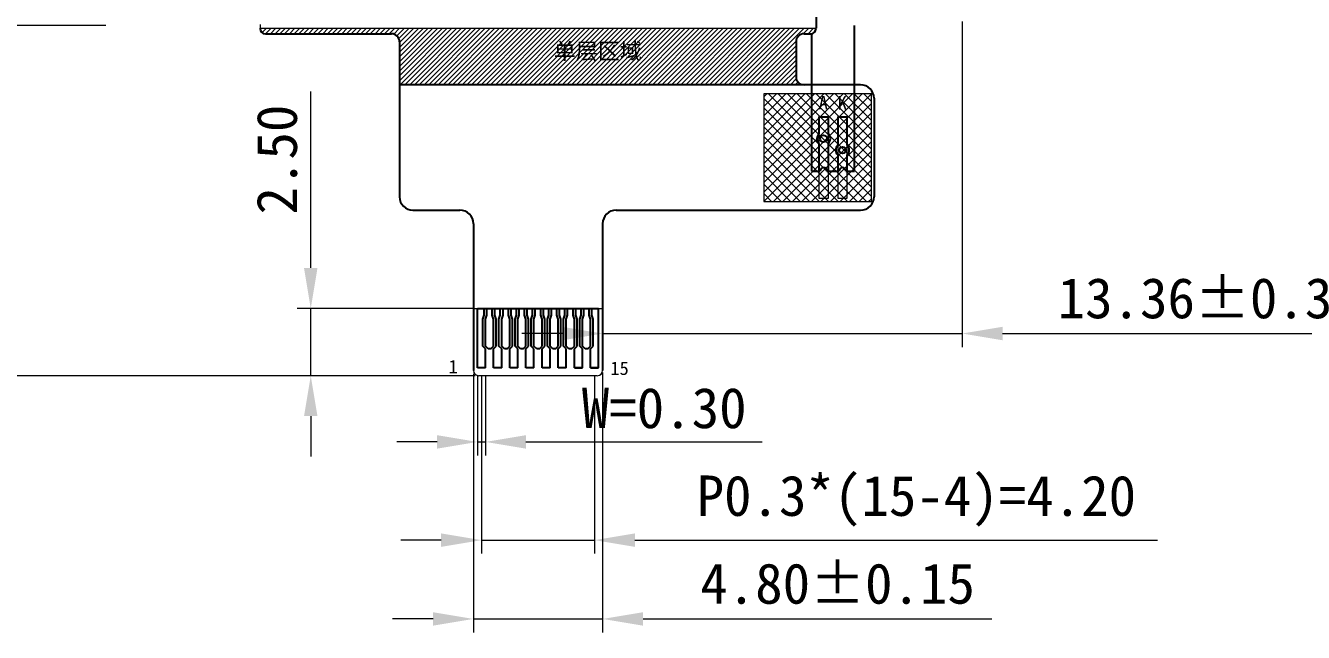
# Model space of a CAD drawing. Header units: inches. Extents: x -693 to 1914, y 285 to 699.
# Drawn here: x 1726.51 to 1773.98, y 614.2 to 636.73 of the extents above; entities that cross this region are included whole.
import ezdxf

# ---------------------------------------------------------------- set-up
doc = ezdxf.new("R2010")
doc.units = ezdxf.units.IN
doc.header["$LTSCALE"] = 0.1
doc.header["$MEASUREMENT"] = 0
doc.layers.add('3 FPC', color=30, linetype='Continuous', lineweight=0)
doc.layers.add('DIM（标注）', color=3, linetype='Continuous', lineweight=15)
doc.layers.add('FPC', color=2, linetype='Continuous')
doc.layers.add('OBJ-BEZAL', color=3, linetype='Continuous')
doc.styles.add('2', font='')
doc.styles.add('宋体', font='')
doc.styles.add('宋体_txtstyle_2.00_0_0', font='', dxfattribs={"height": 2})
doc.styles.get('2').set_extended_font_data('SimSun')
doc.styles.get('宋体').set_extended_font_data('SimSun')
doc.styles.get('宋体_txtstyle_2.00_0_0').set_extended_font_data('宋体')
doc.dimstyles.new('VP-Standard', dxfattribs={"dimtxt": 1.5, "dimasz": 1.5, "dimexe": 0.5, "dimexo": 0.3, "dimgap": 0.5, "dimtad": 1, "dimzin": 1, "dimdsep": 46, "dimtxsty": '宋体', "dimcen": 0, "dimclrd": 256, "dimclre": 256, "dimclrt": 256, "dimadec": 0, "dimazin": 0, "dimtfac": 1, "dimtmove": 0, "dimatfit": 1, "dimfxl": 0, "dimtolj": 1, "dimtzin": 0, "dimlwd": -1, "dimlwe": -1, "dimarcsym": 0})

# ---------------------------------------------------------------- blocks, each defined once
blk = doc.blocks.new('hsd1.54')
at = {"layer": 'OBJ-BEZAL', "color": 30}
blk.add_line((2725.321, 554.746), (2725.321, 553.944), dxfattribs=at)
blk = doc.blocks.new('cha')
at = {"layer": 'FPC'}
for p, q in [((2663.309, 548.907), (2663.009, 548.907)), ((2663.009, 548.907), (2663.009, 546.707)), ((2663.309, 548.907), (2663.309, 548.207)), ((2663.609, 548.907), (2663.609, 548.207)), ((2663.909, 548.907), (2663.609, 548.907)), ((2663.909, 548.907), (2663.909, 548.207)), ((2664.209, 548.907), (2664.209, 548.207)), ((2664.509, 548.907), (2664.209, 548.907)), ((2664.509, 548.907), (2664.509, 548.207)), ((2664.809, 548.907), (2664.809, 548.207)), ((2665.109, 548.907), (2664.809, 548.907)), ((2665.109, 548.907), (2665.109, 548.207)), ((2665.409, 548.907), (2665.409, 548.207)), ((2665.709, 548.907), (2665.409, 548.907)), ((2665.709, 548.907), (2665.709, 548.207)), ((2666.009, 548.907), (2666.009, 548.207)), ((2666.309, 548.907), (2666.009, 548.907)), ((2666.309, 548.907), (2666.309, 548.207)), ((2666.609, 548.907), (2666.609, 548.207)), ((2666.909, 548.907), (2666.609, 548.907)), ((2666.609, 548.907), (2666.609, 548.207)), ((2666.609, 548.907), (2666.909, 548.907)), ((2666.609, 548.907), (2666.609, 548.207)), ((2666.909, 548.907), (2666.609, 548.907)), ((2666.909, 548.907), (2666.909, 548.207)), ((2666.909, 548.907), (2666.909, 548.207)), ((2667.209, 548.907), (2667.209, 548.207)), ((2667.509, 548.907), (2667.209, 548.907)), ((2667.209, 548.907), (2667.209, 548.207)), ((2667.209, 548.907), (2667.509, 548.907)), ((2667.509, 548.907), (2667.509, 548.207)), ((2667.509, 548.907), (2667.509, 546.707)), ((2663.309, 548.207), (2663.209, 548.107)), ((2663.209, 548.107), (2663.209, 547.107)), ((2663.409, 548.207), (2663.309, 548.107)), ((2663.309, 548.107), (2663.309, 547.107)), ((2663.509, 548.207), (2663.409, 548.207)), ((2663.509, 548.207), (2663.609, 548.107)), ((2663.609, 548.207), (2663.709, 548.107)), ((2663.609, 548.107), (2663.609, 547.107)), ((2663.709, 548.107), (2663.709, 547.107)), ((2663.909, 548.207), (2663.809, 548.107)), ((2663.809, 548.107), (2663.809, 547.107)), ((2664.009, 548.207), (2663.909, 548.107)), ((2663.909, 548.107), (2663.909, 547.107)), ((2664.109, 548.207), (2664.009, 548.207)), ((2664.109, 548.207), (2664.209, 548.107)), ((2664.209, 548.207), (2664.309, 548.107)), ((2664.209, 548.107), (2664.209, 547.107)), ((2664.309, 548.107), (2664.309, 547.107)), ((2664.509, 548.207), (2664.409, 548.107)), ((2664.409, 548.107), (2664.409, 547.107)), ((2664.609, 548.207), (2664.509, 548.107)), ((2664.509, 548.107), (2664.509, 547.107)), ((2664.709, 548.207), (2664.609, 548.207)), ((2664.709, 548.207), (2664.809, 548.107)), ((2664.809, 548.207), (2664.909, 548.107)), ((2664.809, 548.107), (2664.809, 547.107)), ((2664.909, 548.107), (2664.909, 547.107)), ((2665.109, 548.207), (2665.009, 548.107)), ((2665.009, 548.107), (2665.009, 547.107)), ((2665.209, 548.207), (2665.109, 548.107)), ((2665.109, 548.107), (2665.109, 547.107)), ((2665.309, 548.207), (2665.209, 548.207)), ((2665.309, 548.207), (2665.409, 548.107)), ((2665.409, 548.207), (2665.509, 548.107)), ((2665.409, 548.107), (2665.409, 547.107)), ((2665.509, 548.107), (2665.509, 547.107)), ((2665.709, 548.207), (2665.609, 548.107)), ((2665.609, 548.107), (2665.609, 547.107)), ((2665.809, 548.207), (2665.709, 548.107)), ((2665.709, 548.107), (2665.709, 547.107)), ((2665.909, 548.207), (2665.809, 548.207)), ((2665.909, 548.207), (2666.009, 548.107)), ((2666.009, 548.207), (2666.109, 548.107)), ((2666.009, 548.107), (2666.009, 547.107)), ((2666.109, 548.107), (2666.109, 547.107)), ((2666.309, 548.207), (2666.209, 548.107)), ((2666.209, 548.107), (2666.209, 547.107)), ((2666.409, 548.207), (2666.309, 548.107)), ((2666.309, 548.107), (2666.309, 547.107)), ((2666.509, 548.207), (2666.409, 548.207)), ((2666.509, 548.207), (2666.609, 548.107)), ((2666.609, 548.207), (2666.709, 548.107)), ((2666.609, 548.207), (2666.709, 548.107)), ((2666.609, 548.107), (2666.609, 547.107)), ((2666.709, 548.107), (2666.709, 547.107)), ((2666.709, 548.107), (2666.709, 547.107)), ((2666.709, 548.107), (2666.709, 547.107)), ((2666.909, 548.207), (2666.809, 548.107)), ((2666.809, 548.107), (2666.809, 547.107)), ((2667.009, 548.207), (2666.909, 548.107)), ((2666.909, 548.107), (2666.909, 547.107)), ((2667.109, 548.207), (2667.009, 548.207)), ((2667.109, 548.207), (2667.209, 548.107)), ((2667.209, 548.207), (2667.309, 548.107)), ((2667.209, 548.107), (2667.209, 547.107)), ((2667.309, 548.107), (2667.309, 547.107)), ((2667.309, 548.107), (2667.309, 547.107)), ((2663.309, 547.709), (2663.309, 547.166)), ((2663.909, 547.709), (2663.909, 547.166)), ((2664.509, 547.709), (2664.509, 547.166)), ((2665.109, 547.709), (2665.109, 547.166)), ((2665.709, 547.709), (2665.709, 547.166)), ((2666.309, 547.709), (2666.309, 547.166)), ((2666.909, 547.709), (2666.909, 547.166)), ((2663.209, 547.107), (2663.259, 546.957)), ((2663.259, 546.957), (2663.259, 546.707)), ((2663.309, 547.107), (2663.359, 546.957)), ((2663.359, 546.957), (2663.359, 546.707)), ((2663.609, 547.107), (2663.559, 546.957)), ((2663.559, 546.957), (2663.559, 546.707)), ((2663.709, 547.107), (2663.659, 546.957)), ((2663.659, 546.957), (2663.659, 546.707)), ((2663.809, 547.107), (2663.859, 546.957)), ((2663.859, 546.957), (2663.859, 546.707)), ((2663.909, 547.107), (2663.959, 546.957)), ((2663.959, 546.957), (2663.959, 546.707)), ((2664.209, 547.107), (2664.159, 546.957)), ((2664.159, 546.957), (2664.159, 546.707)), ((2664.309, 547.107), (2664.259, 546.957)), ((2664.259, 546.957), (2664.259, 546.707)), ((2664.409, 547.107), (2664.459, 546.957)), ((2664.459, 546.957), (2664.459, 546.707)), ((2664.509, 547.107), (2664.559, 546.957)), ((2664.559, 546.957), (2664.559, 546.707)), ((2664.809, 547.107), (2664.759, 546.957)), ((2664.759, 546.957), (2664.759, 546.707)), ((2664.909, 547.107), (2664.859, 546.957)), ((2664.859, 546.957), (2664.859, 546.707)), ((2665.009, 547.107), (2665.059, 546.957)), ((2665.059, 546.957), (2665.059, 546.707)), ((2665.109, 547.107), (2665.159, 546.957)), ((2665.159, 546.957), (2665.159, 546.707)), ((2665.409, 547.107), (2665.359, 546.957)), ((2665.359, 546.957), (2665.359, 546.707)), ((2665.509, 547.107), (2665.459, 546.957)), ((2665.459, 546.957), (2665.459, 546.707)), ((2665.609, 547.107), (2665.659, 546.957)), ((2665.659, 546.957), (2665.659, 546.707)), ((2665.709, 547.107), (2665.759, 546.957)), ((2665.759, 546.957), (2665.759, 546.707)), ((2666.009, 547.107), (2665.959, 546.957)), ((2665.959, 546.957), (2665.959, 546.707)), ((2666.109, 547.107), (2666.059, 546.957)), ((2666.059, 546.957), (2666.059, 546.707)), ((2666.209, 547.107), (2666.259, 546.957)), ((2666.259, 546.957), (2666.259, 546.707)), ((2666.309, 547.107), (2666.359, 546.957)), ((2666.359, 546.957), (2666.359, 546.707)), ((2666.609, 547.107), (2666.559, 546.957)), ((2666.559, 546.957), (2666.559, 546.707)), ((2666.709, 547.107), (2666.659, 546.957)), ((2666.709, 547.107), (2666.659, 546.957)), ((2666.709, 547.107), (2666.659, 546.957)), ((2666.659, 546.957), (2666.659, 546.707)), ((2666.659, 546.957), (2666.659, 546.707)), ((2666.659, 546.957), (2666.659, 546.707)), ((2666.809, 547.107), (2666.859, 546.957)), ((2666.859, 546.957), (2666.859, 546.707)), ((2666.909, 547.107), (2666.959, 546.957)), ((2666.959, 546.957), (2666.959, 546.707)), ((2667.209, 547.107), (2667.159, 546.957)), ((2667.159, 546.957), (2667.159, 546.707)), ((2667.309, 547.107), (2667.259, 546.957)), ((2667.309, 547.107), (2667.259, 546.957)), ((2667.259, 546.957), (2667.259, 546.707)), ((2667.259, 546.957), (2667.259, 546.707)), ((2663.009, 546.707), (2667.509, 546.707))]:
    blk.add_line(p, q, dxfattribs=at)
blk = doc.blocks.new('*D146')
at = {"layer": 'Defpoints', "color": 0, "transparency": 16777216}
for p in [(1718.532, 636.73), (1729.784, 636.73), (1743.506, 623.73)]:
    blk.add_point(p, dxfattribs=at)
at = {"layer": 'DIM（标注）', "transparency": 16777216}
for p, q in [((1729.484, 636.73), (1718.032, 636.73)), ((1718.532, 625.23), (1718.532, 635.23)), ((1743.206, 623.73), (1718.032, 623.73))]:
    blk.add_line(p, q, dxfattribs=at)
for points in [[(1718.282, 635.23), (1718.782, 635.23), (1718.532, 636.73)], [(1718.282, 625.23), (1718.782, 625.23), (1718.532, 623.73)]]:
    blk.add_solid(points, dxfattribs=at)
at = {"layer": 'DIM（标注）', "transparency": 16777216, "insert": (1717.228, 630.23), "char_height": 1.5, "attachment_point": 5, "rotation": 90, "style": '宋体'}
blk.add_mtext('\\A1;13.00±0.5', dxfattribs=at)
blk = doc.blocks.new('*D147')
at = {"layer": 'Defpoints', "color": 0, "transparency": 16777216}
for p in [(1761.304, 637.178), (1747.944, 625.371), (1761.304, 625.297)]:
    blk.add_point(p, dxfattribs=at)
at = {"layer": 'DIM（标注）', "transparency": 16777216}
for p, q in [((1761.304, 636.878), (1761.304, 624.797)), ((1746.444, 625.297), (1744.944, 625.297)), ((1747.944, 625.297), (1761.304, 625.297)), ((1762.804, 625.297), (1775.595, 625.297)), ((1747.944, 625.071), (1747.944, 624.797))]:
    blk.add_line(p, q, dxfattribs=at)
for points in [[(1746.444, 625.547), (1746.444, 625.047), (1747.944, 625.297)], [(1762.804, 625.547), (1762.804, 625.047), (1761.304, 625.297)]]:
    blk.add_solid(points, dxfattribs=at)
at = {"layer": 'DIM（标注）', "transparency": 16777216, "insert": (1769.949, 626.601), "char_height": 1.5, "attachment_point": 5, "style": '宋体'}
blk.add_mtext('\\A1;13.36±0.3', dxfattribs=at)
blk = doc.blocks.new('*D148')
at = {"layer": 'Defpoints', "color": 0, "transparency": 16777216}
for p in [(1743.294, 624.03), (1743.594, 624.03), (1743.594, 621.273)]:
    blk.add_point(p, dxfattribs=at)
at = {"layer": 'DIM（标注）', "transparency": 16777216}
for p, q in [((1743.294, 623.73), (1743.294, 620.773)), ((1743.594, 623.73), (1743.594, 620.773)), ((1741.794, 621.273), (1740.294, 621.273)), ((1743.294, 621.273), (1743.594, 621.273)), ((1745.094, 621.273), (1753.869, 621.273))]:
    blk.add_line(p, q, dxfattribs=at)
for points in [[(1741.794, 621.523), (1741.794, 621.023), (1743.294, 621.273)], [(1745.094, 621.523), (1745.094, 621.023), (1743.594, 621.273)]]:
    blk.add_solid(points, dxfattribs=at)
at = {"layer": 'DIM（标注）', "transparency": 16777216, "insert": (1750.231, 622.523), "char_height": 1.5, "attachment_point": 5, "style": '宋体'}
blk.add_mtext('\\A1;W=0.30', dxfattribs=at)
blk = doc.blocks.new('*D149')
at = {"layer": 'Defpoints', "color": 0, "transparency": 16777216}
for p in [(1743.444, 624.03), (1747.644, 624.03), (1747.644, 617.628)]:
    blk.add_point(p, dxfattribs=at)
at = {"layer": 'DIM（标注）', "transparency": 16777216}
for p, q in [((1743.444, 623.73), (1743.444, 617.128)), ((1747.644, 623.73), (1747.644, 617.128)), ((1741.944, 617.628), (1740.444, 617.628)), ((1743.444, 617.628), (1747.644, 617.628)), ((1749.144, 617.628), (1768.552, 617.628))]:
    blk.add_line(p, q, dxfattribs=at)
for points in [[(1741.944, 617.878), (1741.944, 617.378), (1743.444, 617.628)], [(1749.144, 617.878), (1749.144, 617.378), (1747.644, 617.628)]]:
    blk.add_solid(points, dxfattribs=at)
at = {"layer": 'DIM（标注）', "transparency": 16777216, "insert": (1759.598, 619.078), "char_height": 1.5, "attachment_point": 5, "style": '宋体'}
blk.add_mtext('\\A1;P0.3*(15-4)=4.20', dxfattribs=at)
blk = doc.blocks.new('*D150')
at = {"layer": 'Defpoints', "color": 0, "transparency": 16777216}
for p in [(1743.144, 624.097), (1747.944, 624.152), (1747.944, 614.702)]:
    blk.add_point(p, dxfattribs=at)
at = {"layer": 'DIM（标注）', "transparency": 16777216}
for p, q in [((1743.144, 623.797), (1743.144, 614.202)), ((1747.944, 623.852), (1747.944, 614.202)), ((1741.644, 614.702), (1740.144, 614.702)), ((1743.144, 614.702), (1747.944, 614.702)), ((1749.444, 614.702), (1762.402, 614.702))]:
    blk.add_line(p, q, dxfattribs=at)
for points in [[(1741.644, 614.952), (1741.644, 614.452), (1743.144, 614.702)], [(1749.444, 614.952), (1749.444, 614.452), (1747.944, 614.702)]]:
    blk.add_solid(points, dxfattribs=at)
at = {"layer": 'DIM（标注）', "transparency": 16777216, "insert": (1756.673, 616.006), "char_height": 1.5, "attachment_point": 5, "style": '宋体'}
blk.add_mtext('\\A1;4.80±0.15', dxfattribs=at)
blk = doc.blocks.new('*D151')
at = {"layer": 'Defpoints', "color": 0, "transparency": 16777216}
for p in [(1737.101, 626.23), (1743.444, 626.23), (1743.444, 623.73)]:
    blk.add_point(p, dxfattribs=at)
at = {"layer": 'DIM（标注）', "transparency": 16777216}
for p, q in [((1737.101, 627.73), (1737.101, 634.28)), ((1743.144, 626.23), (1736.601, 626.23)), ((1737.101, 623.73), (1737.101, 626.23)), ((1743.144, 623.73), (1736.601, 623.73)), ((1737.101, 622.23), (1737.101, 620.73))]:
    blk.add_line(p, q, dxfattribs=at)
for points in [[(1736.851, 627.73), (1737.351, 627.73), (1737.101, 626.23)], [(1736.851, 622.23), (1737.351, 622.23), (1737.101, 623.73)]]:
    blk.add_solid(points, dxfattribs=at)
at = {"layer": 'DIM（标注）', "transparency": 16777216, "insert": (1735.851, 631.755), "char_height": 1.5, "attachment_point": 5, "rotation": 90, "style": '宋体'}
blk.add_mtext('\\A1;2.50', dxfattribs=at)

msp = doc.modelspace()

# ---------------------------------------------------------------- hatches: boundary and pattern name
at = {"layer": 'DIM（标注）'}
h = msp.add_hatch(dxfattribs=at)
h.set_pattern_fill('ANSI31', color=0)
h.set_pattern_definition([(45, (1256.14095, 272.22176), (-0.088388348, 0.088388348), [])])
h.paths.add_polyline_path([(1755.128, 636.123, -0.414214), (1755.428, 636.423), (1755.671, 636.423, 0.424481), (1755.871, 636.63), (1735.217, 636.63, 0.424481), (1735.416, 636.423), (1740.099, 636.423, -0.414214), (1740.399, 636.123), (1740.399, 634.53), (1755.428, 634.53, -0.414214), (1755.128, 634.83)])
h.paths.add_polyline_path([(1745.937, 635.11), (1749.651, 635.11), (1749.651, 636.263), (1745.937, 636.263)], flags=24)
h = msp.add_hatch(dxfattribs=at)
h.set_pattern_fill('ANSI37', color=2, scale=2)
h.set_pattern_definition([(45, (1240.7163, 267.94886), (-0.1767767, 0.1767767), []), (135, (1240.7163, 267.94886), (-0.1767767, -0.1767767), [])])
h.paths.add_polyline_path([(1757.927, 634.2), (1753.927, 634.2), (1753.927, 630.2), (1757.927, 630.2)])

# ---------------------------------------------------------------- linework, layer by layer
at = {"color": 30, "linetype": 'Continuous'}
msp.add_line((1743.294, 624.03), (1743.294, 626.23), dxfattribs=at)
msp.add_line((1743.294, 624.03), (1743.294, 626.23), dxfattribs=at)
msp.add_line((1743.294, 624.03), (1743.294, 626.23), dxfattribs=at)
msp.add_line((1743.294, 624.03), (1743.294, 626.23), dxfattribs=at)
at = {"layer": '3 FPC'}
for p, q in [((1735.216, 636.774), (1735.216, 636.623)), ((1735.216, 636.63), (1755.871, 636.63)), ((1735.216, 636.623), (1735.216, 636.63)), ((1743.144, 626.23), (1747.944, 626.23))]:
    msp.add_line(p, q, dxfattribs=at)
at = {"layer": '3 FPC', "linetype": 'Continuous', "lineweight": 15}
msp.add_line((1747.744, 623.73), (1743.344, 623.73), dxfattribs=at)
at = {"layer": '3 FPC'}
msp.add_arc((1743.344, 623.93), 0.2, 180, 270, dxfattribs=at)
at = {"layer": '3 FPC', "linetype": 'Continuous', "lineweight": 15}
msp.add_arc((1747.744, 623.93), 0.2, 270, 0, dxfattribs=at)
at = {"layer": 'DIM（标注）', "color": 2}
for points in [[(1753.927, 630.2), (1757.927, 630.2), (1757.927, 634.2), (1753.927, 634.2)], [(1755.979, 630.327), (1756.329, 630.327), (1756.329, 633.327), (1755.979, 633.327)], [(1756.679, 630.327), (1757.029, 630.327), (1757.029, 633.327), (1756.679, 633.327)]]:
    msp.add_lwpolyline(points, close=True, dxfattribs=at)
at = {"layer": 'FPC', "color": 30}
for p, q in [((1757.304, 631.33), (1757.304, 636.73)), ((1755.704, 636.423), (1755.704, 631.33)), ((1755.704, 631.33), (1756.029, 631.33)), ((1756.979, 631.33), (1757.304, 631.33))]:
    msp.add_line(p, q, dxfattribs=at)
for points in [[(1756.329, 632.71), (1756.329, 633.327), (1755.979, 633.327), (1755.979, 632.71)], [(1757.029, 632.284), (1757.029, 633.327), (1756.679, 633.327), (1756.679, 632.284)], [(1755.979, 632.353), (1755.979, 631.33), (1756.029, 631.33)], [(1756.279, 631.33), (1756.329, 631.33), (1756.329, 632.353)], [(1756.679, 631.927), (1756.679, 631.33), (1756.729, 631.33)], [(1756.979, 631.33), (1757.029, 631.33), (1757.029, 631.927)], [(1756.279, 631.33), (1756.729, 631.33)]]:
    msp.add_lwpolyline(points, dxfattribs=at)
for centre in [(1756.154, 632.531), (1756.854, 632.105)]:
    msp.add_circle(centre, 0.125, dxfattribs=at)
for centre, radius, start, end in [((1756.154, 632.531), 0.25, 134.427, 225.573), ((1756.154, 632.531), 0.25, 314.427, 45.573), ((1756.854, 632.105), 0.25, 134.427, 225.573), ((1756.854, 632.105), 0.25, 314.427, 45.573), ((1756.154, 631.33), 0.125, 0, 180), ((1756.854, 631.33), 0.125, 0, 180)]:
    msp.add_arc(centre, radius, start, end, dxfattribs=at)
at = {"layer": 'OBJ-BEZAL', "color": 1}
msp.add_line((1755.871, 636.728), (1755.871, 636.63), dxfattribs=at)
at = {"layer": 'OBJ-BEZAL', "color": 30}
for p, q in [((1735.416, 636.423), (1740.099, 636.423)), ((1737.792, 636.463), (1737.788, 636.463)), ((1740.399, 636.163), (1740.399, 630.374)), ((1755.128, 636.163), (1755.128, 634.83)), ((1755.428, 636.423), (1755.671, 636.423)), ((1757.527, 634.53), (1740.399, 634.53)), ((1758.027, 634.03), (1758.027, 630.374)), ((1740.899, 629.874), (1742.644, 629.874)), ((1748.444, 629.874), (1757.527, 629.874)), ((1743.144, 629.374), (1743.144, 623.93)), ((1747.944, 629.374), (1747.944, 623.93))]:
    msp.add_line(p, q, dxfattribs=at)
for centre, radius, start, end in [((1735.416, 636.623), 0.2, 180, 270), ((1755.671, 636.623), 0.2, 270, 0), ((1740.099, 636.123), 0.3, 0, 90), ((1755.428, 636.123), 0.3, 90, 180), ((1755.428, 634.83), 0.3, 180, 270), ((1757.527, 634.03), 0.5, 0, 90), ((1740.899, 630.374), 0.5, 180, 270), ((1757.527, 630.374), 0.5, 270, 0), ((1742.644, 629.374), 0.5, 0, 90), ((1748.444, 629.374), 0.5, 90, 180)]:
    msp.add_arc(centre, radius, start, end, dxfattribs=at)

# ---------------------------------------------------------------- block references
at = {"layer": '3 FPC', "xscale": -1, "rotation": 180}
msp.add_blockref('cha', (-919.715, 1172.937), dxfattribs=at)
at = {"layer": 'OBJ-BEZAL', "color": 1}
msp.add_blockref('hsd1.54', (-969.45, 82.784), dxfattribs=at)

# ---------------------------------------------------------------- texts
at = {"layer": '3 FPC', "insert": (1746.127, 636.083), "char_height": 0.6, "width": 4.01012, "attachment_point": 1, "style": '宋体_txtstyle_2.00_0_0'}
msp.add_mtext('{\\C1;单层区域}', dxfattribs=at)
at = {"layer": 'DIM（标注）', "char_height": 0.5, "attachment_point": 1, "style": '宋体_txtstyle_2.00_0_0'}
for s, insert in [('\\pt9.5;{\\fSimSun|b1|i0|c134|p2;\\C1;1}', (1742.223, 624.319)), ('\\pt9.5;{\\fSimSun|b1|i0|c134|p2;\\C1;15}', (1748.234, 624.26))]:
    msp.add_mtext_dynamic_manual_height_columns(s, width=0.5, gutter_width=5.328, heights=[0], dxfattribs=dict(at, insert=insert))
at = {"layer": 'FPC', "color": 1, "char_height": 0.5, "width": 0.2268, "attachment_point": 9, "style": '2'}
for s, insert in [('A', (1756.311, 633.62)), ('K', (1757.017, 633.612))]:
    msp.add_mtext(s, dxfattribs=dict(at, insert=insert))

# ---------------------------------------------------------------- dimensions: what is measured, and where the dimension line sits
at = {"layer": 'DIM（标注）'}
dim = msp.add_linear_dim(base=(1761.304, 625.297), p1=(1747.944, 625.371), p2=(1761.304, 637.178), text='<>±0.3', dimstyle='VP-Standard', override={"dimfxl": 0.5, "dimarcsym": 1}, dxfattribs=at)
dim.commit()
dim.dimension.update_dxf_attribs({"geometry": '*D147', "text_midpoint": (1769.949, 625.297), "dimtype": 160})
dim = msp.add_linear_dim(base=(1718.532, 636.73), p1=(1743.506, 623.73), p2=(1729.784, 636.73), angle=90, text='<>±0.5', dimstyle='VP-Standard', override={"dimfxl": 0.5, "dimarcsym": 1}, dxfattribs=at)
dim.commit()
dim.dimension.update_dxf_attribs({"geometry": '*D146', "text_midpoint": (1717.228, 630.23)})
dim = msp.add_linear_dim(base=(1737.101, 626.23), p1=(1743.444, 623.73), p2=(1743.444, 626.23), angle=90, dimstyle='VP-Standard', override={"dimfxl": 0.5, "dimarcsym": 1}, dxfattribs=at)
dim.commit()
dim.dimension.update_dxf_attribs({"geometry": '*D151', "text_midpoint": (1735.851, 631.755)})
for base, p1, p2, text, picture, middle in [((1747.944, 614.702), (1743.144, 624.097), (1747.944, 624.152), '<>±0.15', '*D150', (1756.673, 616.006)), ((1743.594, 621.273), (1743.294, 624.03), (1743.594, 624.03), 'W=<>', '*D148', (1750.231, 622.523)), ((1747.644, 617.628), (1743.444, 624.03), (1747.644, 624.03), 'P0.3*(15-4)=<>', '*D149', (1759.598, 619.078))]:
    dim = msp.add_linear_dim(base=base, p1=p1, p2=p2, text=text, dimstyle='VP-Standard', override={"dimfxl": 0.5, "dimarcsym": 1}, dxfattribs=at)
    dim.commit()
    dim.dimension.update_dxf_attribs({"geometry": picture, "text_midpoint": middle})

doc.saveas('drawing.dxf')
